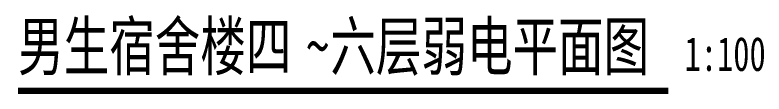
# Model space of a CAD drawing. Extents: x 552102 to 973302, y -80747 to 40012826.
# Drawn here: x 754979 to 763234, y 44757 to 45628 of the extents above; entities that cross this region are included whole.
import ezdxf

# ---------------------------------------------------------------- set-up
doc = ezdxf.new("R2010")
doc.units = 0
doc.header["$LTSCALE"] = 1000
doc.header["$MEASUREMENT"] = 0
doc.layers.add('DIM_SYMB', color=3, linetype='Continuous')
doc.layers.add('PUB_TEXT', color=7, linetype='Continuous')
doc.styles.add('黑体', font='simhei.ttf', dxfattribs={"width": 0.7})

msp = doc.modelspace()

# ---------------------------------------------------------------- linework, layer by layer
at = {"layer": 'DIM_SYMB', "const_width": 70}
msp.add_lwpolyline([(755013.9, 44792.4), (762177.5, 44792.4)], dxfattribs=at)

# ---------------------------------------------------------------- texts
at = {"layer": 'PUB_TEXT', "style": '黑体', "width": 0.7}
for s, height, p in [('男生宿舍楼四', 525.74, (755013.9, 45021)), ('六层弱电平面图', 525.74, (758454.3, 45021)), ('~', 525.7, (758189.6, 45021)), ('1:100', 375.53, (762358.4, 45011.6))]:
    msp.add_text(s, height=height, dxfattribs=at).set_placement(p)

doc.saveas('drawing.dxf')
